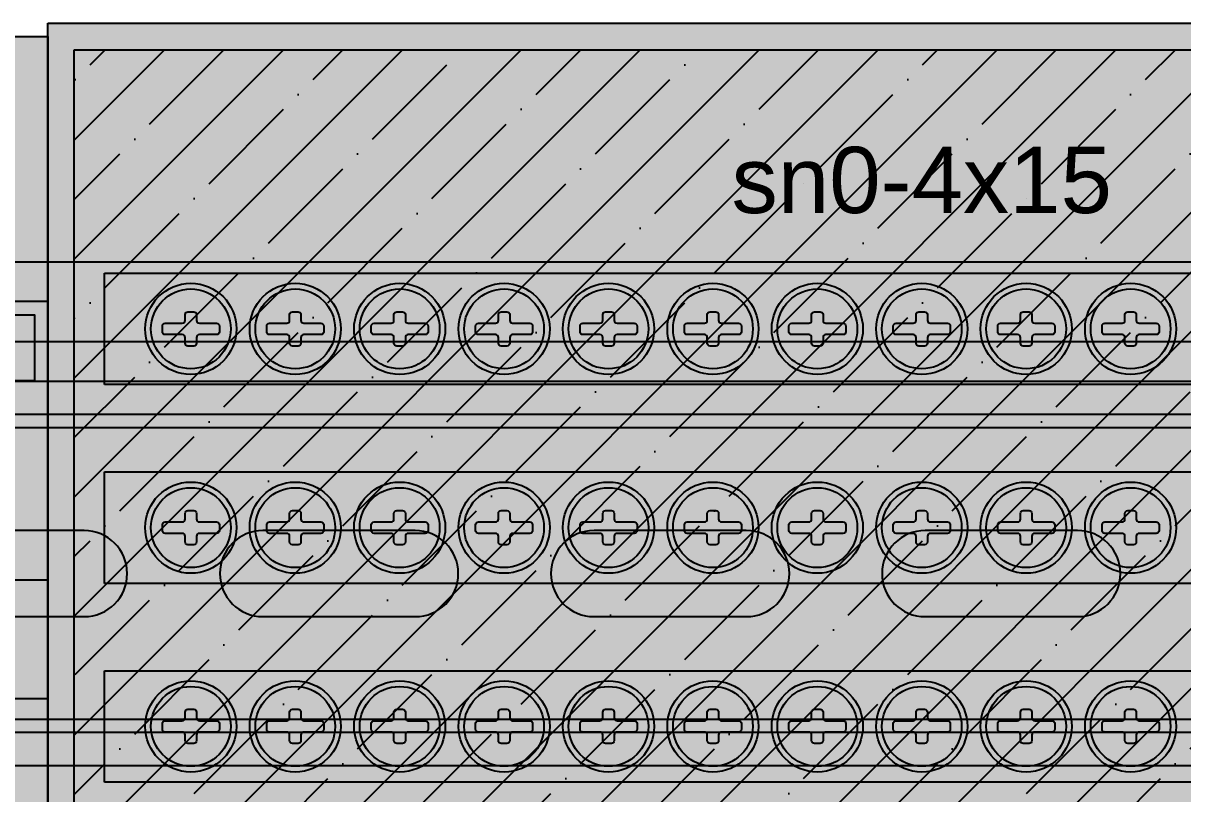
# Model space of a CAD drawing. Header units: millimetres. Extents: x -559267 to 5835, y 0 to 209897.
# Drawn here: x 1659.7 to 1747.2, y 3518 to 3576.2 of the extents above; entities that cross this region are included whole.
import ezdxf

# ---------------------------------------------------------------- set-up
doc = ezdxf.new("R2010")
doc.units = ezdxf.units.MM
doc.linetypes.add('L000000000000000000', pattern=[0])
doc.layers.add('devices', color=7, linetype='Continuous')
doc.styles.get("Standard").update_dxf_attribs({"font": 'arial.ttf'})

# ---------------------------------------------------------------- blocks, each defined once
blk = doc.blocks.new('*U244')
at = {"true_color": 0x636466}
h = blk.add_hatch(color=251, dxfattribs=at)
h.dxf.hatch_style = 1
h.paths.add_polyline_path([(2, 41.5), (130, 41.5), (130, -41.5), (2, -41.5)], flags=16)
h.paths.add_polyline_path([(0, 43.5), (132, 43.5), (132, -43.5), (0, -43.5)])
for color, points in [(254, [(2, 41.5), (130, 41.5), (130, -41.5), (2, -41.5)]), (42, [(4.291, 16.226), (4.291, 24.632), (128, 24.632), (128, 16.226)]), (42, [(11.45, 20.859, -0.414214), (11.235, 21.075), (11.235, 21.505, 0.414214), (11.02, 21.72), (10.59, 21.72, 0.414214), (10.375, 21.505), (10.375, 21.075, -0.414214), (10.16, 20.859), (8.869, 20.859, 0.414214), (8.653, 20.644), (8.653, 20.214, 0.414214), (8.869, 19.999), (10.16, 19.999, -0.414214), (10.375, 19.784), (10.375, 19.353, 0.414214), (10.59, 19.138), (11.02, 19.138, 0.414214), (11.235, 19.353), (11.235, 19.784, -0.414214), (11.45, 19.999), (12.741, 19.999, 0.414214), (12.957, 20.214), (12.957, 20.644, 0.414214), (12.741, 20.859)]), (42, [(19.335, 20.859, -0.414214), (19.12, 21.075), (19.12, 21.505, 0.414214), (18.905, 21.72), (18.475, 21.72, 0.414214), (18.26, 21.505), (18.26, 21.075, -0.414214), (18.045, 20.859), (16.754, 20.859, 0.414214), (16.538, 20.644), (16.538, 20.214, 0.414214), (16.754, 19.999), (18.045, 19.999, -0.414214), (18.26, 19.784), (18.26, 19.353, 0.414214), (18.475, 19.138), (18.905, 19.138, 0.414214), (19.12, 19.353), (19.12, 19.784, -0.414214), (19.335, 19.999), (20.626, 19.999, 0.414214), (20.842, 20.214), (20.842, 20.644, 0.414214), (20.626, 20.859)]), (42, [(27.22, 20.859, -0.414214), (27.005, 21.075), (27.005, 21.505, 0.414214), (26.79, 21.72), (26.36, 21.72, 0.414214), (26.145, 21.505), (26.145, 21.075, -0.414214), (25.93, 20.859), (24.639, 20.859, 0.414214), (24.423, 20.644), (24.423, 20.214, 0.414214), (24.639, 19.999), (25.93, 19.999, -0.414214), (26.145, 19.784), (26.145, 19.353, 0.414214), (26.36, 19.138), (26.79, 19.138, 0.414214), (27.005, 19.353), (27.005, 19.784, -0.414214), (27.22, 19.999), (28.511, 19.999, 0.414214), (28.727, 20.214), (28.727, 20.644, 0.414214), (28.511, 20.859)]), (42, [(35.105, 20.859, -0.414214), (34.89, 21.075), (34.89, 21.505, 0.414214), (34.675, 21.72), (34.245, 21.72, 0.414214), (34.03, 21.505), (34.03, 21.075, -0.414214), (33.815, 20.859), (32.524, 20.859, 0.414214), (32.308, 20.644), (32.308, 20.214, 0.414214), (32.524, 19.999), (33.815, 19.999, -0.414214), (34.03, 19.784), (34.03, 19.353, 0.414214), (34.245, 19.138), (34.675, 19.138, 0.414214), (34.89, 19.353), (34.89, 19.784, -0.414214), (35.105, 19.999), (36.396, 19.999, 0.414214), (36.612, 20.214), (36.612, 20.644, 0.414214), (36.396, 20.859)]), (42, [(42.99, 20.859, -0.414214), (42.775, 21.075), (42.775, 21.505, 0.414214), (42.56, 21.72), (42.13, 21.72, 0.414214), (41.915, 21.505), (41.915, 21.075, -0.414214), (41.7, 20.859), (40.409, 20.859, 0.414214), (40.193, 20.644), (40.193, 20.214, 0.414214), (40.409, 19.999), (41.7, 19.999, -0.414214), (41.915, 19.784), (41.915, 19.353, 0.414214), (42.13, 19.138), (42.56, 19.138, 0.414214), (42.775, 19.353), (42.775, 19.784, -0.414214), (42.99, 19.999), (44.281, 19.999, 0.414214), (44.497, 20.214), (44.497, 20.644, 0.414214), (44.281, 20.859)]), (42, [(50.875, 20.859, -0.414214), (50.66, 21.075), (50.66, 21.505, 0.414214), (50.445, 21.72), (50.015, 21.72, 0.414214), (49.8, 21.505), (49.8, 21.075, -0.414214), (49.585, 20.859), (48.294, 20.859, 0.414214), (48.078, 20.644), (48.078, 20.214, 0.414214), (48.294, 19.999), (49.585, 19.999, -0.414214), (49.8, 19.784), (49.8, 19.353, 0.414214), (50.015, 19.138), (50.445, 19.138, 0.414214), (50.66, 19.353), (50.66, 19.784, -0.414214), (50.875, 19.999), (52.166, 19.999, 0.414214), (52.382, 20.214), (52.382, 20.644, 0.414214), (52.166, 20.859)]), (42, [(58.76, 20.859, -0.414214), (58.545, 21.075), (58.545, 21.505, 0.414214), (58.33, 21.72), (57.9, 21.72, 0.414214), (57.685, 21.505), (57.685, 21.075, -0.414214), (57.47, 20.859), (56.179, 20.859, 0.414214), (55.963, 20.644), (55.963, 20.214, 0.414214), (56.179, 19.999), (57.47, 19.999, -0.414214), (57.685, 19.784), (57.685, 19.353, 0.414214), (57.9, 19.138), (58.33, 19.138, 0.414214), (58.545, 19.353), (58.545, 19.784, -0.414214), (58.76, 19.999), (60.051, 19.999, 0.414214), (60.267, 20.214), (60.267, 20.644, 0.414214), (60.051, 20.859)]), (42, [(66.645, 20.859, -0.414214), (66.43, 21.075), (66.43, 21.505, 0.414214), (66.215, 21.72), (65.785, 21.72, 0.414214), (65.57, 21.505), (65.57, 21.075, -0.414214), (65.355, 20.859), (64.064, 20.859, 0.414214), (63.848, 20.644), (63.848, 20.214, 0.414214), (64.064, 19.999), (65.355, 19.999, -0.414214), (65.57, 19.784), (65.57, 19.353, 0.414214), (65.785, 19.138), (66.215, 19.138, 0.414214), (66.43, 19.353), (66.43, 19.784, -0.414214), (66.645, 19.999), (67.936, 19.999, 0.414214), (68.152, 20.214), (68.152, 20.644, 0.414214), (67.936, 20.859)]), (42, [(74.53, 20.859, -0.414214), (74.315, 21.075), (74.315, 21.505, 0.414214), (74.1, 21.72), (73.67, 21.72, 0.414214), (73.455, 21.505), (73.455, 21.075, -0.414214), (73.24, 20.859), (71.949, 20.859, 0.414214), (71.733, 20.644), (71.733, 20.214, 0.414214), (71.949, 19.999), (73.24, 19.999, -0.414214), (73.455, 19.784), (73.455, 19.353, 0.414214), (73.67, 19.138), (74.1, 19.138, 0.414214), (74.315, 19.353), (74.315, 19.784, -0.414214), (74.53, 19.999), (75.821, 19.999, 0.414214), (76.037, 20.214), (76.037, 20.644, 0.414214), (75.821, 20.859)]), (42, [(82.415, 20.859, -0.414214), (82.2, 21.075), (82.2, 21.505, 0.414214), (81.985, 21.72), (81.555, 21.72, 0.414214), (81.34, 21.505), (81.34, 21.075, -0.414214), (81.125, 20.859), (79.834, 20.859, 0.414214), (79.618, 20.644), (79.618, 20.214, 0.414214), (79.834, 19.999), (81.125, 19.999, -0.414214), (81.34, 19.784), (81.34, 19.353, 0.414214), (81.555, 19.138), (81.985, 19.138, 0.414214), (82.2, 19.353), (82.2, 19.784, -0.414214), (82.415, 19.999), (83.706, 19.999, 0.414214), (83.922, 20.214), (83.922, 20.644, 0.414214), (83.706, 20.859)]), (42, [(4.291, 1.226), (4.291, 9.632), (128, 9.632), (128, 1.226)]), (42, [(11.45, 5.859, -0.414214), (11.235, 6.075), (11.235, 6.505, 0.414214), (11.02, 6.72), (10.59, 6.72, 0.414214), (10.375, 6.505), (10.375, 6.075, -0.414214), (10.16, 5.859), (8.869, 5.859, 0.414214), (8.653, 5.644), (8.653, 5.214, 0.414214), (8.869, 4.999), (10.16, 4.999, -0.414214), (10.375, 4.784), (10.375, 4.353, 0.414214), (10.59, 4.138), (11.02, 4.138, 0.414214), (11.235, 4.353), (11.235, 4.784, -0.414214), (11.45, 4.999), (12.741, 4.999, 0.414214), (12.957, 5.214), (12.957, 5.644, 0.414214), (12.741, 5.859)]), (42, [(19.335, 5.859, -0.414214), (19.12, 6.075), (19.12, 6.505, 0.414214), (18.905, 6.72), (18.475, 6.72, 0.414214), (18.26, 6.505), (18.26, 6.075, -0.414214), (18.045, 5.859), (16.754, 5.859, 0.414214), (16.538, 5.644), (16.538, 5.214, 0.414214), (16.754, 4.999), (18.045, 4.999, -0.414214), (18.26, 4.784), (18.26, 4.353, 0.414214), (18.475, 4.138), (18.905, 4.138, 0.414214), (19.12, 4.353), (19.12, 4.784, -0.414214), (19.335, 4.999), (20.626, 4.999, 0.414214), (20.842, 5.214), (20.842, 5.644, 0.414214), (20.626, 5.859)]), (42, [(27.22, 5.859, -0.414214), (27.005, 6.075), (27.005, 6.505, 0.414214), (26.79, 6.72), (26.36, 6.72, 0.414214), (26.145, 6.505), (26.145, 6.075, -0.414214), (25.93, 5.859), (24.639, 5.859, 0.414214), (24.423, 5.644), (24.423, 5.214, 0.414214), (24.639, 4.999), (25.93, 4.999, -0.414214), (26.145, 4.784), (26.145, 4.353, 0.414214), (26.36, 4.138), (26.79, 4.138, 0.414214), (27.005, 4.353), (27.005, 4.784, -0.414214), (27.22, 4.999), (28.511, 4.999, 0.414214), (28.727, 5.214), (28.727, 5.644, 0.414214), (28.511, 5.859)]), (42, [(35.105, 5.859, -0.414214), (34.89, 6.075), (34.89, 6.505, 0.414214), (34.675, 6.72), (34.245, 6.72, 0.414214), (34.03, 6.505), (34.03, 6.075, -0.414214), (33.815, 5.859), (32.524, 5.859, 0.414214), (32.308, 5.644), (32.308, 5.214, 0.414214), (32.524, 4.999), (33.815, 4.999, -0.414214), (34.03, 4.784), (34.03, 4.353, 0.414214), (34.245, 4.138), (34.675, 4.138, 0.414214), (34.89, 4.353), (34.89, 4.784, -0.414214), (35.105, 4.999), (36.396, 4.999, 0.414214), (36.612, 5.214), (36.612, 5.644, 0.414214), (36.396, 5.859)]), (42, [(42.99, 5.859, -0.414214), (42.775, 6.075), (42.775, 6.505, 0.414214), (42.56, 6.72), (42.13, 6.72, 0.414214), (41.915, 6.505), (41.915, 6.075, -0.414214), (41.7, 5.859), (40.409, 5.859, 0.414214), (40.193, 5.644), (40.193, 5.214, 0.414214), (40.409, 4.999), (41.7, 4.999, -0.414214), (41.915, 4.784), (41.915, 4.353, 0.414214), (42.13, 4.138), (42.56, 4.138, 0.414214), (42.775, 4.353), (42.775, 4.784, -0.414214), (42.99, 4.999), (44.281, 4.999, 0.414214), (44.497, 5.214), (44.497, 5.644, 0.414214), (44.281, 5.859)]), (42, [(50.875, 5.859, -0.414214), (50.66, 6.075), (50.66, 6.505, 0.414214), (50.445, 6.72), (50.015, 6.72, 0.414214), (49.8, 6.505), (49.8, 6.075, -0.414214), (49.585, 5.859), (48.294, 5.859, 0.414214), (48.078, 5.644), (48.078, 5.214, 0.414214), (48.294, 4.999), (49.585, 4.999, -0.414214), (49.8, 4.784), (49.8, 4.353, 0.414214), (50.015, 4.138), (50.445, 4.138, 0.414214), (50.66, 4.353), (50.66, 4.784, -0.414214), (50.875, 4.999), (52.166, 4.999, 0.414214), (52.382, 5.214), (52.382, 5.644, 0.414214), (52.166, 5.859)]), (42, [(58.76, 5.859, -0.414214), (58.545, 6.075), (58.545, 6.505, 0.414214), (58.33, 6.72), (57.9, 6.72, 0.414214), (57.685, 6.505), (57.685, 6.075, -0.414214), (57.47, 5.859), (56.179, 5.859, 0.414214), (55.963, 5.644), (55.963, 5.214, 0.414214), (56.179, 4.999), (57.47, 4.999, -0.414214), (57.685, 4.784), (57.685, 4.353, 0.414214), (57.9, 4.138), (58.33, 4.138, 0.414214), (58.545, 4.353), (58.545, 4.784, -0.414214), (58.76, 4.999), (60.051, 4.999, 0.414214), (60.267, 5.214), (60.267, 5.644, 0.414214), (60.051, 5.859)]), (42, [(66.645, 5.859, -0.414214), (66.43, 6.075), (66.43, 6.505, 0.414214), (66.215, 6.72), (65.785, 6.72, 0.414214), (65.57, 6.505), (65.57, 6.075, -0.414214), (65.355, 5.859), (64.064, 5.859, 0.414214), (63.848, 5.644), (63.848, 5.214, 0.414214), (64.064, 4.999), (65.355, 4.999, -0.414214), (65.57, 4.784), (65.57, 4.353, 0.414214), (65.785, 4.138), (66.215, 4.138, 0.414214), (66.43, 4.353), (66.43, 4.784, -0.414214), (66.645, 4.999), (67.936, 4.999, 0.414214), (68.152, 5.214), (68.152, 5.644, 0.414214), (67.936, 5.859)]), (42, [(74.53, 5.859, -0.414214), (74.315, 6.075), (74.315, 6.505, 0.414214), (74.1, 6.72), (73.67, 6.72, 0.414214), (73.455, 6.505), (73.455, 6.075, -0.414214), (73.24, 5.859), (71.949, 5.859, 0.414214), (71.733, 5.644), (71.733, 5.214, 0.414214), (71.949, 4.999), (73.24, 4.999, -0.414214), (73.455, 4.784), (73.455, 4.353, 0.414214), (73.67, 4.138), (74.1, 4.138, 0.414214), (74.315, 4.353), (74.315, 4.784, -0.414214), (74.53, 4.999), (75.821, 4.999, 0.414214), (76.037, 5.214), (76.037, 5.644, 0.414214), (75.821, 5.859)]), (42, [(82.415, 5.859, -0.414214), (82.2, 6.075), (82.2, 6.505, 0.414214), (81.985, 6.72), (81.555, 6.72, 0.414214), (81.34, 6.505), (81.34, 6.075, -0.414214), (81.125, 5.859), (79.834, 5.859, 0.414214), (79.618, 5.644), (79.618, 5.214, 0.414214), (79.834, 4.999), (81.125, 4.999, -0.414214), (81.34, 4.784), (81.34, 4.353, 0.414214), (81.555, 4.138), (81.985, 4.138, 0.414214), (82.2, 4.353), (82.2, 4.784, -0.414214), (82.415, 4.999), (83.706, 4.999, 0.414214), (83.922, 5.214), (83.922, 5.644, 0.414214), (83.706, 5.859)]), (42, [(4.291, -13.774), (4.291, -5.368), (128, -5.368), (128, -13.774)]), (42, [(11.45, -9.141, -0.414214), (11.235, -8.925), (11.235, -8.495, 0.414214), (11.02, -8.28), (10.59, -8.28, 0.414214), (10.375, -8.495), (10.375, -8.925, -0.414214), (10.16, -9.141), (8.869, -9.141, 0.414214), (8.653, -9.356), (8.653, -9.786, 0.414214), (8.869, -10.001), (10.16, -10.001, -0.414214), (10.375, -10.216), (10.375, -10.647, 0.414214), (10.59, -10.862), (11.02, -10.862, 0.414214), (11.235, -10.647), (11.235, -10.216, -0.414214), (11.45, -10.001), (12.741, -10.001, 0.414214), (12.957, -9.786), (12.957, -9.356, 0.414214), (12.741, -9.141)]), (42, [(19.335, -9.141, -0.414214), (19.12, -8.925), (19.12, -8.495, 0.414214), (18.905, -8.28), (18.475, -8.28, 0.414214), (18.26, -8.495), (18.26, -8.925, -0.414214), (18.045, -9.141), (16.754, -9.141, 0.414214), (16.538, -9.356), (16.538, -9.786, 0.414214), (16.754, -10.001), (18.045, -10.001, -0.414214), (18.26, -10.216), (18.26, -10.647, 0.414214), (18.475, -10.862), (18.905, -10.862, 0.414214), (19.12, -10.647), (19.12, -10.216, -0.414214), (19.335, -10.001), (20.626, -10.001, 0.414214), (20.842, -9.786), (20.842, -9.356, 0.414214), (20.626, -9.141)]), (42, [(27.22, -9.141, -0.414214), (27.005, -8.925), (27.005, -8.495, 0.414214), (26.79, -8.28), (26.36, -8.28, 0.414214), (26.145, -8.495), (26.145, -8.925, -0.414214), (25.93, -9.141), (24.639, -9.141, 0.414214), (24.423, -9.356), (24.423, -9.786, 0.414214), (24.639, -10.001), (25.93, -10.001, -0.414214), (26.145, -10.216), (26.145, -10.647, 0.414214), (26.36, -10.862), (26.79, -10.862, 0.414214), (27.005, -10.647), (27.005, -10.216, -0.414214), (27.22, -10.001), (28.511, -10.001, 0.414214), (28.727, -9.786), (28.727, -9.356, 0.414214), (28.511, -9.141)]), (42, [(35.105, -9.141, -0.414214), (34.89, -8.925), (34.89, -8.495, 0.414214), (34.675, -8.28), (34.245, -8.28, 0.414214), (34.03, -8.495), (34.03, -8.925, -0.414214), (33.815, -9.141), (32.524, -9.141, 0.414214), (32.308, -9.356), (32.308, -9.786, 0.414214), (32.524, -10.001), (33.815, -10.001, -0.414214), (34.03, -10.216), (34.03, -10.647, 0.414214), (34.245, -10.862), (34.675, -10.862, 0.414214), (34.89, -10.647), (34.89, -10.216, -0.414214), (35.105, -10.001), (36.396, -10.001, 0.414214), (36.612, -9.786), (36.612, -9.356, 0.414214), (36.396, -9.141)]), (42, [(42.99, -9.141, -0.414214), (42.775, -8.925), (42.775, -8.495, 0.414214), (42.56, -8.28), (42.13, -8.28, 0.414214), (41.915, -8.495), (41.915, -8.925, -0.414214), (41.7, -9.141), (40.409, -9.141, 0.414214), (40.193, -9.356), (40.193, -9.786, 0.414214), (40.409, -10.001), (41.7, -10.001, -0.414214), (41.915, -10.216), (41.915, -10.647, 0.414214), (42.13, -10.862), (42.56, -10.862, 0.414214), (42.775, -10.647), (42.775, -10.216, -0.414214), (42.99, -10.001), (44.281, -10.001, 0.414214), (44.497, -9.786), (44.497, -9.356, 0.414214), (44.281, -9.141)]), (42, [(50.875, -9.141, -0.414214), (50.66, -8.925), (50.66, -8.495, 0.414214), (50.445, -8.28), (50.015, -8.28, 0.414214), (49.8, -8.495), (49.8, -8.925, -0.414214), (49.585, -9.141), (48.294, -9.141, 0.414214), (48.078, -9.356), (48.078, -9.786, 0.414214), (48.294, -10.001), (49.585, -10.001, -0.414214), (49.8, -10.216), (49.8, -10.647, 0.414214), (50.015, -10.862), (50.445, -10.862, 0.414214), (50.66, -10.647), (50.66, -10.216, -0.414214), (50.875, -10.001), (52.166, -10.001, 0.414214), (52.382, -9.786), (52.382, -9.356, 0.414214), (52.166, -9.141)]), (42, [(58.76, -9.141, -0.414214), (58.545, -8.925), (58.545, -8.495, 0.414214), (58.33, -8.28), (57.9, -8.28, 0.414214), (57.685, -8.495), (57.685, -8.925, -0.414214), (57.47, -9.141), (56.179, -9.141, 0.414214), (55.963, -9.356), (55.963, -9.786, 0.414214), (56.179, -10.001), (57.47, -10.001, -0.414214), (57.685, -10.216), (57.685, -10.647, 0.414214), (57.9, -10.862), (58.33, -10.862, 0.414214), (58.545, -10.647), (58.545, -10.216, -0.414214), (58.76, -10.001), (60.051, -10.001, 0.414214), (60.267, -9.786), (60.267, -9.356, 0.414214), (60.051, -9.141)]), (42, [(66.645, -9.141, -0.414214), (66.43, -8.925), (66.43, -8.495, 0.414214), (66.215, -8.28), (65.785, -8.28, 0.414214), (65.57, -8.495), (65.57, -8.925, -0.414214), (65.355, -9.141), (64.064, -9.141, 0.414214), (63.848, -9.356), (63.848, -9.786, 0.414214), (64.064, -10.001), (65.355, -10.001, -0.414214), (65.57, -10.216), (65.57, -10.647, 0.414214), (65.785, -10.862), (66.215, -10.862, 0.414214), (66.43, -10.647), (66.43, -10.216, -0.414214), (66.645, -10.001), (67.936, -10.001, 0.414214), (68.152, -9.786), (68.152, -9.356, 0.414214), (67.936, -9.141)]), (42, [(74.53, -9.141, -0.414214), (74.315, -8.925), (74.315, -8.495, 0.414214), (74.1, -8.28), (73.67, -8.28, 0.414214), (73.455, -8.495), (73.455, -8.925, -0.414214), (73.24, -9.141), (71.949, -9.141, 0.414214), (71.733, -9.356), (71.733, -9.786, 0.414214), (71.949, -10.001), (73.24, -10.001, -0.414214), (73.455, -10.216), (73.455, -10.647, 0.414214), (73.67, -10.862), (74.1, -10.862, 0.414214), (74.315, -10.647), (74.315, -10.216, -0.414214), (74.53, -10.001), (75.821, -10.001, 0.414214), (76.037, -9.786), (76.037, -9.356, 0.414214), (75.821, -9.141)]), (42, [(82.415, -9.141, -0.414214), (82.2, -8.925), (82.2, -8.495, 0.414214), (81.985, -8.28), (81.555, -8.28, 0.414214), (81.34, -8.495), (81.34, -8.925, -0.414214), (81.125, -9.141), (79.834, -9.141, 0.414214), (79.618, -9.356), (79.618, -9.786, 0.414214), (79.834, -10.001), (81.125, -10.001, -0.414214), (81.34, -10.216), (81.34, -10.647, 0.414214), (81.555, -10.862), (81.985, -10.862, 0.414214), (82.2, -10.647), (82.2, -10.216, -0.414214), (82.415, -10.001), (83.706, -10.001, 0.414214), (83.922, -9.786), (83.922, -9.356, 0.414214), (83.706, -9.141)])]:
    blk.add_hatch(color=color).paths.add_polyline_path(points)
at = {"true_color": 0x072714}
h = blk.add_hatch(dxfattribs=at)
h.set_pattern_fill('ANSI35', color=108, style=0)
h.paths.add_polyline_path([(2, 41.5), (130, 41.5), (130, -41.5), (2, -41.5)])
h = blk.add_hatch(color=52)
h.paths.add_polyline_path([(14.248, 20.429, 1), (7.363, 20.429, 1)])
h.paths.add_polyline_path([(7.793, 20.429, -1), (13.817, 20.429, -1)], flags=16)
h = blk.add_hatch(color=52)
h.paths.add_polyline_path([(14.248, 20.429, 1), (7.363, 20.429, 1)])
h.paths.add_polyline_path([(13.817, 20.429, 1), (7.793, 20.429, 1)], flags=16)
h = blk.add_hatch(color=52)
h.paths.add_polyline_path([(22.133, 20.429, 1), (15.248, 20.429, 1)])
h.paths.add_polyline_path([(15.678, 20.429, -1), (21.702, 20.429, -1)], flags=16)
h = blk.add_hatch(color=52)
h.paths.add_polyline_path([(22.133, 20.429, 1), (15.248, 20.429, 1)])
h.paths.add_polyline_path([(21.702, 20.429, 1), (15.678, 20.429, 1)], flags=16)
h = blk.add_hatch(color=52)
h.paths.add_polyline_path([(30.018, 20.429, 1), (23.133, 20.429, 1)])
h.paths.add_polyline_path([(23.563, 20.429, -1), (29.587, 20.429, -1)], flags=16)
h = blk.add_hatch(color=52)
h.paths.add_polyline_path([(30.018, 20.429, 1), (23.133, 20.429, 1)])
h.paths.add_polyline_path([(29.587, 20.429, 1), (23.563, 20.429, 1)], flags=16)
h = blk.add_hatch(color=52)
h.paths.add_polyline_path([(37.903, 20.429, 1), (31.018, 20.429, 1)])
h.paths.add_polyline_path([(31.448, 20.429, -1), (37.472, 20.429, -1)], flags=16)
h = blk.add_hatch(color=52)
h.paths.add_polyline_path([(37.903, 20.429, 1), (31.018, 20.429, 1)])
h.paths.add_polyline_path([(37.472, 20.429, 1), (31.448, 20.429, 1)], flags=16)
h = blk.add_hatch(color=52)
h.paths.add_polyline_path([(45.788, 20.429, 1), (38.903, 20.429, 1)])
h.paths.add_polyline_path([(39.333, 20.429, -1), (45.357, 20.429, -1)], flags=16)
h = blk.add_hatch(color=52)
h.paths.add_polyline_path([(45.788, 20.429, 1), (38.903, 20.429, 1)])
h.paths.add_polyline_path([(45.357, 20.429, 1), (39.333, 20.429, 1)], flags=16)
h = blk.add_hatch(color=52)
h.paths.add_polyline_path([(53.673, 20.429, 1), (46.788, 20.429, 1)])
h.paths.add_polyline_path([(47.218, 20.429, -1), (53.242, 20.429, -1)], flags=16)
h = blk.add_hatch(color=52)
h.paths.add_polyline_path([(53.673, 20.429, 1), (46.788, 20.429, 1)])
h.paths.add_polyline_path([(53.242, 20.429, 1), (47.218, 20.429, 1)], flags=16)
h = blk.add_hatch(color=52)
h.paths.add_polyline_path([(61.558, 20.429, 1), (54.673, 20.429, 1)])
h.paths.add_polyline_path([(55.103, 20.429, -1), (61.127, 20.429, -1)], flags=16)
h = blk.add_hatch(color=52)
h.paths.add_polyline_path([(61.558, 20.429, 1), (54.673, 20.429, 1)])
h.paths.add_polyline_path([(61.127, 20.429, 1), (55.103, 20.429, 1)], flags=16)
h = blk.add_hatch(color=52)
h.paths.add_polyline_path([(69.443, 20.429, 1), (62.558, 20.429, 1)])
h.paths.add_polyline_path([(62.988, 20.429, -1), (69.012, 20.429, -1)], flags=16)
h = blk.add_hatch(color=52)
h.paths.add_polyline_path([(69.443, 20.429, 1), (62.558, 20.429, 1)])
h.paths.add_polyline_path([(69.012, 20.429, 1), (62.988, 20.429, 1)], flags=16)
h = blk.add_hatch(color=52)
h.paths.add_polyline_path([(77.328, 20.429, 1), (70.443, 20.429, 1)])
h.paths.add_polyline_path([(70.873, 20.429, -1), (76.897, 20.429, -1)], flags=16)
h = blk.add_hatch(color=52)
h.paths.add_polyline_path([(77.328, 20.429, 1), (70.443, 20.429, 1)])
h.paths.add_polyline_path([(76.897, 20.429, 1), (70.873, 20.429, 1)], flags=16)
h = blk.add_hatch(color=52)
h.paths.add_polyline_path([(85.213, 20.429, 1), (78.328, 20.429, 1)])
h.paths.add_polyline_path([(78.758, 20.429, -1), (84.782, 20.429, -1)], flags=16)
h = blk.add_hatch(color=52)
h.paths.add_polyline_path([(85.213, 20.429, 1), (78.328, 20.429, 1)])
h.paths.add_polyline_path([(84.782, 20.429, 1), (78.758, 20.429, 1)], flags=16)
h = blk.add_hatch(color=52)
h.paths.add_polyline_path([(14.248, 5.429, 1), (7.363, 5.429, 1)])
h.paths.add_polyline_path([(7.793, 5.429, -1), (13.817, 5.429, -1)], flags=16)
h = blk.add_hatch(color=52)
h.paths.add_polyline_path([(14.248, 5.429, 1), (7.363, 5.429, 1)])
h.paths.add_polyline_path([(13.817, 5.429, 1), (7.793, 5.429, 1)], flags=16)
h = blk.add_hatch(color=52)
h.paths.add_polyline_path([(22.133, 5.429, 1), (15.248, 5.429, 1)])
h.paths.add_polyline_path([(15.678, 5.429, -1), (21.702, 5.429, -1)], flags=16)
h = blk.add_hatch(color=52)
h.paths.add_polyline_path([(22.133, 5.429, 1), (15.248, 5.429, 1)])
h.paths.add_polyline_path([(21.702, 5.429, 1), (15.678, 5.429, 1)], flags=16)
h = blk.add_hatch(color=52)
h.paths.add_polyline_path([(30.018, 5.429, 1), (23.133, 5.429, 1)])
h.paths.add_polyline_path([(23.563, 5.429, -1), (29.587, 5.429, -1)], flags=16)
h = blk.add_hatch(color=52)
h.paths.add_polyline_path([(30.018, 5.429, 1), (23.133, 5.429, 1)])
h.paths.add_polyline_path([(29.587, 5.429, 1), (23.563, 5.429, 1)], flags=16)
h = blk.add_hatch(color=52)
h.paths.add_polyline_path([(37.903, 5.429, 1), (31.018, 5.429, 1)])
h.paths.add_polyline_path([(31.448, 5.429, -1), (37.472, 5.429, -1)], flags=16)
h = blk.add_hatch(color=52)
h.paths.add_polyline_path([(37.903, 5.429, 1), (31.018, 5.429, 1)])
h.paths.add_polyline_path([(37.472, 5.429, 1), (31.448, 5.429, 1)], flags=16)
h = blk.add_hatch(color=52)
h.paths.add_polyline_path([(45.788, 5.429, 1), (38.903, 5.429, 1)])
h.paths.add_polyline_path([(39.333, 5.429, -1), (45.357, 5.429, -1)], flags=16)
h = blk.add_hatch(color=52)
h.paths.add_polyline_path([(45.788, 5.429, 1), (38.903, 5.429, 1)])
h.paths.add_polyline_path([(45.357, 5.429, 1), (39.333, 5.429, 1)], flags=16)
h = blk.add_hatch(color=52)
h.paths.add_polyline_path([(53.673, 5.429, 1), (46.788, 5.429, 1)])
h.paths.add_polyline_path([(47.218, 5.429, -1), (53.242, 5.429, -1)], flags=16)
h = blk.add_hatch(color=52)
h.paths.add_polyline_path([(53.673, 5.429, 1), (46.788, 5.429, 1)])
h.paths.add_polyline_path([(53.242, 5.429, 1), (47.218, 5.429, 1)], flags=16)
h = blk.add_hatch(color=52)
h.paths.add_polyline_path([(61.558, 5.429, 1), (54.673, 5.429, 1)])
h.paths.add_polyline_path([(55.103, 5.429, -1), (61.127, 5.429, -1)], flags=16)
h = blk.add_hatch(color=52)
h.paths.add_polyline_path([(61.558, 5.429, 1), (54.673, 5.429, 1)])
h.paths.add_polyline_path([(61.127, 5.429, 1), (55.103, 5.429, 1)], flags=16)
h = blk.add_hatch(color=52)
h.paths.add_polyline_path([(69.443, 5.429, 1), (62.558, 5.429, 1)])
h.paths.add_polyline_path([(62.988, 5.429, -1), (69.012, 5.429, -1)], flags=16)
h = blk.add_hatch(color=52)
h.paths.add_polyline_path([(69.443, 5.429, 1), (62.558, 5.429, 1)])
h.paths.add_polyline_path([(69.012, 5.429, 1), (62.988, 5.429, 1)], flags=16)
h = blk.add_hatch(color=52)
h.paths.add_polyline_path([(77.328, 5.429, 1), (70.443, 5.429, 1)])
h.paths.add_polyline_path([(70.873, 5.429, -1), (76.897, 5.429, -1)], flags=16)
h = blk.add_hatch(color=52)
h.paths.add_polyline_path([(77.328, 5.429, 1), (70.443, 5.429, 1)])
h.paths.add_polyline_path([(76.897, 5.429, 1), (70.873, 5.429, 1)], flags=16)
h = blk.add_hatch(color=52)
h.paths.add_polyline_path([(85.213, 5.429, 1), (78.328, 5.429, 1)])
h.paths.add_polyline_path([(78.758, 5.429, -1), (84.782, 5.429, -1)], flags=16)
h = blk.add_hatch(color=52)
h.paths.add_polyline_path([(85.213, 5.429, 1), (78.328, 5.429, 1)])
h.paths.add_polyline_path([(84.782, 5.429, 1), (78.758, 5.429, 1)], flags=16)
h = blk.add_hatch(color=52)
h.paths.add_polyline_path([(14.248, -9.571, 1), (7.363, -9.571, 1)])
h.paths.add_polyline_path([(7.793, -9.571, -1), (13.817, -9.571, -1)], flags=16)
h = blk.add_hatch(color=52)
h.paths.add_polyline_path([(14.248, -9.571, 1), (7.363, -9.571, 1)])
h.paths.add_polyline_path([(13.817, -9.571, 1), (7.793, -9.571, 1)], flags=16)
h = blk.add_hatch(color=52)
h.paths.add_polyline_path([(22.133, -9.571, 1), (15.248, -9.571, 1)])
h.paths.add_polyline_path([(15.678, -9.571, -1), (21.702, -9.571, -1)], flags=16)
h = blk.add_hatch(color=52)
h.paths.add_polyline_path([(22.133, -9.571, 1), (15.248, -9.571, 1)])
h.paths.add_polyline_path([(21.702, -9.571, 1), (15.678, -9.571, 1)], flags=16)
h = blk.add_hatch(color=52)
h.paths.add_polyline_path([(30.018, -9.571, 1), (23.133, -9.571, 1)])
h.paths.add_polyline_path([(23.563, -9.571, -1), (29.587, -9.571, -1)], flags=16)
h = blk.add_hatch(color=52)
h.paths.add_polyline_path([(30.018, -9.571, 1), (23.133, -9.571, 1)])
h.paths.add_polyline_path([(29.587, -9.571, 1), (23.563, -9.571, 1)], flags=16)
h = blk.add_hatch(color=52)
h.paths.add_polyline_path([(37.903, -9.571, 1), (31.018, -9.571, 1)])
h.paths.add_polyline_path([(31.448, -9.571, -1), (37.472, -9.571, -1)], flags=16)
h = blk.add_hatch(color=52)
h.paths.add_polyline_path([(37.903, -9.571, 1), (31.018, -9.571, 1)])
h.paths.add_polyline_path([(37.472, -9.571, 1), (31.448, -9.571, 1)], flags=16)
h = blk.add_hatch(color=52)
h.paths.add_polyline_path([(45.788, -9.571, 1), (38.903, -9.571, 1)])
h.paths.add_polyline_path([(39.333, -9.571, -1), (45.357, -9.571, -1)], flags=16)
h = blk.add_hatch(color=52)
h.paths.add_polyline_path([(45.788, -9.571, 1), (38.903, -9.571, 1)])
h.paths.add_polyline_path([(45.357, -9.571, 1), (39.333, -9.571, 1)], flags=16)
h = blk.add_hatch(color=52)
h.paths.add_polyline_path([(53.673, -9.571, 1), (46.788, -9.571, 1)])
h.paths.add_polyline_path([(47.218, -9.571, -1), (53.242, -9.571, -1)], flags=16)
h = blk.add_hatch(color=52)
h.paths.add_polyline_path([(53.673, -9.571, 1), (46.788, -9.571, 1)])
h.paths.add_polyline_path([(53.242, -9.571, 1), (47.218, -9.571, 1)], flags=16)
h = blk.add_hatch(color=52)
h.paths.add_polyline_path([(61.558, -9.571, 1), (54.673, -9.571, 1)])
h.paths.add_polyline_path([(55.103, -9.571, -1), (61.127, -9.571, -1)], flags=16)
h = blk.add_hatch(color=52)
h.paths.add_polyline_path([(61.558, -9.571, 1), (54.673, -9.571, 1)])
h.paths.add_polyline_path([(61.127, -9.571, 1), (55.103, -9.571, 1)], flags=16)
h = blk.add_hatch(color=52)
h.paths.add_polyline_path([(69.443, -9.571, 1), (62.558, -9.571, 1)])
h.paths.add_polyline_path([(62.988, -9.571, -1), (69.012, -9.571, -1)], flags=16)
h = blk.add_hatch(color=52)
h.paths.add_polyline_path([(69.443, -9.571, 1), (62.558, -9.571, 1)])
h.paths.add_polyline_path([(69.012, -9.571, 1), (62.988, -9.571, 1)], flags=16)
h = blk.add_hatch(color=52)
h.paths.add_polyline_path([(77.328, -9.571, 1), (70.443, -9.571, 1)])
h.paths.add_polyline_path([(70.873, -9.571, -1), (76.897, -9.571, -1)], flags=16)
h = blk.add_hatch(color=52)
h.paths.add_polyline_path([(77.328, -9.571, 1), (70.443, -9.571, 1)])
h.paths.add_polyline_path([(76.897, -9.571, 1), (70.873, -9.571, 1)], flags=16)
h = blk.add_hatch(color=52)
h.paths.add_polyline_path([(85.213, -9.571, 1), (78.328, -9.571, 1)])
h.paths.add_polyline_path([(78.758, -9.571, -1), (84.782, -9.571, -1)], flags=16)
h = blk.add_hatch(color=52)
h.paths.add_polyline_path([(85.213, -9.571, 1), (78.328, -9.571, 1)])
h.paths.add_polyline_path([(84.782, -9.571, 1), (78.758, -9.571, 1)], flags=16)
at = {"color": 18, "true_color": 0x000000}
for p, q in [((4.291, 24.632), (128, 24.632)), ((4.291, 16.226), (4.291, 24.632)), ((128, 16.226), (4.291, 16.226)), ((4.291, 1.226), (4.291, 9.632)), ((4.291, 9.632), (128, 9.632)), ((128, 1.226), (4.291, 1.226)), ((4.291, -13.774), (4.291, -5.368)), ((4.291, -5.368), (128, -5.368)), ((128, -13.774), (4.291, -13.774))]:
    blk.add_line(p, q, dxfattribs=at)
for points in [[(0, 43.5), (132, 43.5), (132, -43.5), (0, -43.5)], [(2, 41.5), (130, 41.5), (130, -41.5), (2, -41.5)]]:
    blk.add_lwpolyline(points, close=True, dxfattribs=at)
for points in [[(10.16, 20.859, 0.414214), (10.375, 21.075), (10.375, 21.505, -0.414214), (10.59, 21.72), (11.02, 21.72, -0.414214), (11.235, 21.505), (11.235, 21.075, 0.414214), (11.45, 20.859), (12.741, 20.859, -0.414214), (12.957, 20.644), (12.957, 20.214, -0.414214), (12.741, 19.999), (11.45, 19.999, 0.414214), (11.235, 19.784), (11.235, 19.353, -0.414214), (11.02, 19.138), (10.59, 19.138, -0.414214), (10.375, 19.353), (10.375, 19.784, 0.414214), (10.16, 19.999), (8.869, 19.999, -0.414214), (8.653, 20.214), (8.653, 20.644, -0.414214), (8.869, 20.859), (10.16, 20.859)], [(18.045, 20.859, 0.414214), (18.26, 21.075), (18.26, 21.505, -0.414214), (18.475, 21.72), (18.905, 21.72, -0.414214), (19.12, 21.505), (19.12, 21.075, 0.414214), (19.335, 20.859), (20.626, 20.859, -0.414214), (20.842, 20.644), (20.842, 20.214, -0.414214), (20.626, 19.999), (19.335, 19.999, 0.414214), (19.12, 19.784), (19.12, 19.353, -0.414214), (18.905, 19.138), (18.475, 19.138, -0.414214), (18.26, 19.353), (18.26, 19.784, 0.414214), (18.045, 19.999), (16.754, 19.999, -0.414214), (16.538, 20.214), (16.538, 20.644, -0.414214), (16.754, 20.859), (18.045, 20.859)], [(25.93, 20.859, 0.414214), (26.145, 21.075), (26.145, 21.505, -0.414214), (26.36, 21.72), (26.79, 21.72, -0.414214), (27.005, 21.505), (27.005, 21.075, 0.414214), (27.22, 20.859), (28.511, 20.859, -0.414214), (28.727, 20.644), (28.727, 20.214, -0.414214), (28.511, 19.999), (27.22, 19.999, 0.414214), (27.005, 19.784), (27.005, 19.353, -0.414214), (26.79, 19.138), (26.36, 19.138, -0.414214), (26.145, 19.353), (26.145, 19.784, 0.414214), (25.93, 19.999), (24.639, 19.999, -0.414214), (24.423, 20.214), (24.423, 20.644, -0.414214), (24.639, 20.859), (25.93, 20.859)], [(33.815, 20.859, 0.414214), (34.03, 21.075), (34.03, 21.505, -0.414214), (34.245, 21.72), (34.675, 21.72, -0.414214), (34.89, 21.505), (34.89, 21.075, 0.414214), (35.105, 20.859), (36.396, 20.859, -0.414214), (36.612, 20.644), (36.612, 20.214, -0.414214), (36.396, 19.999), (35.105, 19.999, 0.414214), (34.89, 19.784), (34.89, 19.353, -0.414214), (34.675, 19.138), (34.245, 19.138, -0.414214), (34.03, 19.353), (34.03, 19.784, 0.414214), (33.815, 19.999), (32.524, 19.999, -0.414214), (32.308, 20.214), (32.308, 20.644, -0.414214), (32.524, 20.859), (33.815, 20.859)], [(41.7, 20.859, 0.414214), (41.915, 21.075), (41.915, 21.505, -0.414214), (42.13, 21.72), (42.56, 21.72, -0.414214), (42.775, 21.505), (42.775, 21.075, 0.414214), (42.99, 20.859), (44.281, 20.859, -0.414214), (44.497, 20.644), (44.497, 20.214, -0.414214), (44.281, 19.999), (42.99, 19.999, 0.414214), (42.775, 19.784), (42.775, 19.353, -0.414214), (42.56, 19.138), (42.13, 19.138, -0.414214), (41.915, 19.353), (41.915, 19.784, 0.414214), (41.7, 19.999), (40.409, 19.999, -0.414214), (40.193, 20.214), (40.193, 20.644, -0.414214), (40.409, 20.859), (41.7, 20.859)], [(49.585, 20.859, 0.414214), (49.8, 21.075), (49.8, 21.505, -0.414214), (50.015, 21.72), (50.445, 21.72, -0.414214), (50.66, 21.505), (50.66, 21.075, 0.414214), (50.875, 20.859), (52.166, 20.859, -0.414214), (52.382, 20.644), (52.382, 20.214, -0.414214), (52.166, 19.999), (50.875, 19.999, 0.414214), (50.66, 19.784), (50.66, 19.353, -0.414214), (50.445, 19.138), (50.015, 19.138, -0.414214), (49.8, 19.353), (49.8, 19.784, 0.414214), (49.585, 19.999), (48.294, 19.999, -0.414214), (48.078, 20.214), (48.078, 20.644, -0.414214), (48.294, 20.859), (49.585, 20.859)], [(57.47, 20.859, 0.414214), (57.685, 21.075), (57.685, 21.505, -0.414214), (57.9, 21.72), (58.33, 21.72, -0.414214), (58.545, 21.505), (58.545, 21.075, 0.414214), (58.76, 20.859), (60.051, 20.859, -0.414214), (60.267, 20.644), (60.267, 20.214, -0.414214), (60.051, 19.999), (58.76, 19.999, 0.414214), (58.545, 19.784), (58.545, 19.353, -0.414214), (58.33, 19.138), (57.9, 19.138, -0.414214), (57.685, 19.353), (57.685, 19.784, 0.414214), (57.47, 19.999), (56.179, 19.999, -0.414214), (55.963, 20.214), (55.963, 20.644, -0.414214), (56.179, 20.859), (57.47, 20.859)], [(65.355, 20.859, 0.414214), (65.57, 21.075), (65.57, 21.505, -0.414214), (65.785, 21.72), (66.215, 21.72, -0.414214), (66.43, 21.505), (66.43, 21.075, 0.414214), (66.645, 20.859), (67.936, 20.859, -0.414214), (68.152, 20.644), (68.152, 20.214, -0.414214), (67.936, 19.999), (66.645, 19.999, 0.414214), (66.43, 19.784), (66.43, 19.353, -0.414214), (66.215, 19.138), (65.785, 19.138, -0.414214), (65.57, 19.353), (65.57, 19.784, 0.414214), (65.355, 19.999), (64.064, 19.999, -0.414214), (63.848, 20.214), (63.848, 20.644, -0.414214), (64.064, 20.859), (65.355, 20.859)], [(73.24, 20.859, 0.414214), (73.455, 21.075), (73.455, 21.505, -0.414214), (73.67, 21.72), (74.1, 21.72, -0.414214), (74.315, 21.505), (74.315, 21.075, 0.414214), (74.53, 20.859), (75.821, 20.859, -0.414214), (76.037, 20.644), (76.037, 20.214, -0.414214), (75.821, 19.999), (74.53, 19.999, 0.414214), (74.315, 19.784), (74.315, 19.353, -0.414214), (74.1, 19.138), (73.67, 19.138, -0.414214), (73.455, 19.353), (73.455, 19.784, 0.414214), (73.24, 19.999), (71.949, 19.999, -0.414214), (71.733, 20.214), (71.733, 20.644, -0.414214), (71.949, 20.859), (73.24, 20.859)], [(81.125, 20.859, 0.414214), (81.34, 21.075), (81.34, 21.505, -0.414214), (81.555, 21.72), (81.985, 21.72, -0.414214), (82.2, 21.505), (82.2, 21.075, 0.414214), (82.415, 20.859), (83.706, 20.859, -0.414214), (83.922, 20.644), (83.922, 20.214, -0.414214), (83.706, 19.999), (82.415, 19.999, 0.414214), (82.2, 19.784), (82.2, 19.353, -0.414214), (81.985, 19.138), (81.555, 19.138, -0.414214), (81.34, 19.353), (81.34, 19.784, 0.414214), (81.125, 19.999), (79.834, 19.999, -0.414214), (79.618, 20.214), (79.618, 20.644, -0.414214), (79.834, 20.859), (81.125, 20.859)], [(10.16, 5.859, 0.414214), (10.375, 6.075), (10.375, 6.505, -0.414214), (10.59, 6.72), (11.02, 6.72, -0.414214), (11.235, 6.505), (11.235, 6.075, 0.414214), (11.45, 5.859), (12.741, 5.859, -0.414214), (12.957, 5.644), (12.957, 5.214, -0.414214), (12.741, 4.999), (11.45, 4.999, 0.414214), (11.235, 4.784), (11.235, 4.353, -0.414214), (11.02, 4.138), (10.59, 4.138, -0.414214), (10.375, 4.353), (10.375, 4.784, 0.414214), (10.16, 4.999), (8.869, 4.999, -0.414214), (8.653, 5.214), (8.653, 5.644, -0.414214), (8.869, 5.859), (10.16, 5.859)], [(18.045, 5.859, 0.414214), (18.26, 6.075), (18.26, 6.505, -0.414214), (18.475, 6.72), (18.905, 6.72, -0.414214), (19.12, 6.505), (19.12, 6.075, 0.414214), (19.335, 5.859), (20.626, 5.859, -0.414214), (20.842, 5.644), (20.842, 5.214, -0.414214), (20.626, 4.999), (19.335, 4.999, 0.414214), (19.12, 4.784), (19.12, 4.353, -0.414214), (18.905, 4.138), (18.475, 4.138, -0.414214), (18.26, 4.353), (18.26, 4.784, 0.414214), (18.045, 4.999), (16.754, 4.999, -0.414214), (16.538, 5.214), (16.538, 5.644, -0.414214), (16.754, 5.859), (18.045, 5.859)], [(25.93, 5.859, 0.414214), (26.145, 6.075), (26.145, 6.505, -0.414214), (26.36, 6.72), (26.79, 6.72, -0.414214), (27.005, 6.505), (27.005, 6.075, 0.414214), (27.22, 5.859), (28.511, 5.859, -0.414214), (28.727, 5.644), (28.727, 5.214, -0.414214), (28.511, 4.999), (27.22, 4.999, 0.414214), (27.005, 4.784), (27.005, 4.353, -0.414214), (26.79, 4.138), (26.36, 4.138, -0.414214), (26.145, 4.353), (26.145, 4.784, 0.414214), (25.93, 4.999), (24.639, 4.999, -0.414214), (24.423, 5.214), (24.423, 5.644, -0.414214), (24.639, 5.859), (25.93, 5.859)], [(33.815, 5.859, 0.414214), (34.03, 6.075), (34.03, 6.505, -0.414214), (34.245, 6.72), (34.675, 6.72, -0.414214), (34.89, 6.505), (34.89, 6.075, 0.414214), (35.105, 5.859), (36.396, 5.859, -0.414214), (36.612, 5.644), (36.612, 5.214, -0.414214), (36.396, 4.999), (35.105, 4.999, 0.414214), (34.89, 4.784), (34.89, 4.353, -0.414214), (34.675, 4.138), (34.245, 4.138, -0.414214), (34.03, 4.353), (34.03, 4.784, 0.414214), (33.815, 4.999), (32.524, 4.999, -0.414214), (32.308, 5.214), (32.308, 5.644, -0.414214), (32.524, 5.859), (33.815, 5.859)], [(41.7, 5.859, 0.414214), (41.915, 6.075), (41.915, 6.505, -0.414214), (42.13, 6.72), (42.56, 6.72, -0.414214), (42.775, 6.505), (42.775, 6.075, 0.414214), (42.99, 5.859), (44.281, 5.859, -0.414214), (44.497, 5.644), (44.497, 5.214, -0.414214), (44.281, 4.999), (42.99, 4.999, 0.414214), (42.775, 4.784), (42.775, 4.353, -0.414214), (42.56, 4.138), (42.13, 4.138, -0.414214), (41.915, 4.353), (41.915, 4.784, 0.414214), (41.7, 4.999), (40.409, 4.999, -0.414214), (40.193, 5.214), (40.193, 5.644, -0.414214), (40.409, 5.859), (41.7, 5.859)], [(49.585, 5.859, 0.414214), (49.8, 6.075), (49.8, 6.505, -0.414214), (50.015, 6.72), (50.445, 6.72, -0.414214), (50.66, 6.505), (50.66, 6.075, 0.414214), (50.875, 5.859), (52.166, 5.859, -0.414214), (52.382, 5.644), (52.382, 5.214, -0.414214), (52.166, 4.999), (50.875, 4.999, 0.414214), (50.66, 4.784), (50.66, 4.353, -0.414214), (50.445, 4.138), (50.015, 4.138, -0.414214), (49.8, 4.353), (49.8, 4.784, 0.414214), (49.585, 4.999), (48.294, 4.999, -0.414214), (48.078, 5.214), (48.078, 5.644, -0.414214), (48.294, 5.859), (49.585, 5.859)], [(57.47, 5.859, 0.414214), (57.685, 6.075), (57.685, 6.505, -0.414214), (57.9, 6.72), (58.33, 6.72, -0.414214), (58.545, 6.505), (58.545, 6.075, 0.414214), (58.76, 5.859), (60.051, 5.859, -0.414214), (60.267, 5.644), (60.267, 5.214, -0.414214), (60.051, 4.999), (58.76, 4.999, 0.414214), (58.545, 4.784), (58.545, 4.353, -0.414214), (58.33, 4.138), (57.9, 4.138, -0.414214), (57.685, 4.353), (57.685, 4.784, 0.414214), (57.47, 4.999), (56.179, 4.999, -0.414214), (55.963, 5.214), (55.963, 5.644, -0.414214), (56.179, 5.859), (57.47, 5.859)], [(65.355, 5.859, 0.414214), (65.57, 6.075), (65.57, 6.505, -0.414214), (65.785, 6.72), (66.215, 6.72, -0.414214), (66.43, 6.505), (66.43, 6.075, 0.414214), (66.645, 5.859), (67.936, 5.859, -0.414214), (68.152, 5.644), (68.152, 5.214, -0.414214), (67.936, 4.999), (66.645, 4.999, 0.414214), (66.43, 4.784), (66.43, 4.353, -0.414214), (66.215, 4.138), (65.785, 4.138, -0.414214), (65.57, 4.353), (65.57, 4.784, 0.414214), (65.355, 4.999), (64.064, 4.999, -0.414214), (63.848, 5.214), (63.848, 5.644, -0.414214), (64.064, 5.859), (65.355, 5.859)], [(73.24, 5.859, 0.414214), (73.455, 6.075), (73.455, 6.505, -0.414214), (73.67, 6.72), (74.1, 6.72, -0.414214), (74.315, 6.505), (74.315, 6.075, 0.414214), (74.53, 5.859), (75.821, 5.859, -0.414214), (76.037, 5.644), (76.037, 5.214, -0.414214), (75.821, 4.999), (74.53, 4.999, 0.414214), (74.315, 4.784), (74.315, 4.353, -0.414214), (74.1, 4.138), (73.67, 4.138, -0.414214), (73.455, 4.353), (73.455, 4.784, 0.414214), (73.24, 4.999), (71.949, 4.999, -0.414214), (71.733, 5.214), (71.733, 5.644, -0.414214), (71.949, 5.859), (73.24, 5.859)], [(81.125, 5.859, 0.414214), (81.34, 6.075), (81.34, 6.505, -0.414214), (81.555, 6.72), (81.985, 6.72, -0.414214), (82.2, 6.505), (82.2, 6.075, 0.414214), (82.415, 5.859), (83.706, 5.859, -0.414214), (83.922, 5.644), (83.922, 5.214, -0.414214), (83.706, 4.999), (82.415, 4.999, 0.414214), (82.2, 4.784), (82.2, 4.353, -0.414214), (81.985, 4.138), (81.555, 4.138, -0.414214), (81.34, 4.353), (81.34, 4.784, 0.414214), (81.125, 4.999), (79.834, 4.999, -0.414214), (79.618, 5.214), (79.618, 5.644, -0.414214), (79.834, 5.859), (81.125, 5.859)], [(10.16, -9.141, 0.414214), (10.375, -8.925), (10.375, -8.495, -0.414214), (10.59, -8.28), (11.02, -8.28, -0.414214), (11.235, -8.495), (11.235, -8.925, 0.414214), (11.45, -9.141), (12.741, -9.141, -0.414214), (12.957, -9.356), (12.957, -9.786, -0.414214), (12.741, -10.001), (11.45, -10.001, 0.414214), (11.235, -10.216), (11.235, -10.647, -0.414214), (11.02, -10.862), (10.59, -10.862, -0.414214), (10.375, -10.647), (10.375, -10.216, 0.414214), (10.16, -10.001), (8.869, -10.001, -0.414214), (8.653, -9.786), (8.653, -9.356, -0.414214), (8.869, -9.141), (10.16, -9.141)], [(18.045, -9.141, 0.414214), (18.26, -8.925), (18.26, -8.495, -0.414214), (18.475, -8.28), (18.905, -8.28, -0.414214), (19.12, -8.495), (19.12, -8.925, 0.414214), (19.335, -9.141), (20.626, -9.141, -0.414214), (20.842, -9.356), (20.842, -9.786, -0.414214), (20.626, -10.001), (19.335, -10.001, 0.414214), (19.12, -10.216), (19.12, -10.647, -0.414214), (18.905, -10.862), (18.475, -10.862, -0.414214), (18.26, -10.647), (18.26, -10.216, 0.414214), (18.045, -10.001), (16.754, -10.001, -0.414214), (16.538, -9.786), (16.538, -9.356, -0.414214), (16.754, -9.141), (18.045, -9.141)], [(25.93, -9.141, 0.414214), (26.145, -8.925), (26.145, -8.495, -0.414214), (26.36, -8.28), (26.79, -8.28, -0.414214), (27.005, -8.495), (27.005, -8.925, 0.414214), (27.22, -9.141), (28.511, -9.141, -0.414214), (28.727, -9.356), (28.727, -9.786, -0.414214), (28.511, -10.001), (27.22, -10.001, 0.414214), (27.005, -10.216), (27.005, -10.647, -0.414214), (26.79, -10.862), (26.36, -10.862, -0.414214), (26.145, -10.647), (26.145, -10.216, 0.414214), (25.93, -10.001), (24.639, -10.001, -0.414214), (24.423, -9.786), (24.423, -9.356, -0.414214), (24.639, -9.141), (25.93, -9.141)], [(33.815, -9.141, 0.414214), (34.03, -8.925), (34.03, -8.495, -0.414214), (34.245, -8.28), (34.675, -8.28, -0.414214), (34.89, -8.495), (34.89, -8.925, 0.414214), (35.105, -9.141), (36.396, -9.141, -0.414214), (36.612, -9.356), (36.612, -9.786, -0.414214), (36.396, -10.001), (35.105, -10.001, 0.414214), (34.89, -10.216), (34.89, -10.647, -0.414214), (34.675, -10.862), (34.245, -10.862, -0.414214), (34.03, -10.647), (34.03, -10.216, 0.414214), (33.815, -10.001), (32.524, -10.001, -0.414214), (32.308, -9.786), (32.308, -9.356, -0.414214), (32.524, -9.141), (33.815, -9.141)], [(41.7, -9.141, 0.414214), (41.915, -8.925), (41.915, -8.495, -0.414214), (42.13, -8.28), (42.56, -8.28, -0.414214), (42.775, -8.495), (42.775, -8.925, 0.414214), (42.99, -9.141), (44.281, -9.141, -0.414214), (44.497, -9.356), (44.497, -9.786, -0.414214), (44.281, -10.001), (42.99, -10.001, 0.414214), (42.775, -10.216), (42.775, -10.647, -0.414214), (42.56, -10.862), (42.13, -10.862, -0.414214), (41.915, -10.647), (41.915, -10.216, 0.414214), (41.7, -10.001), (40.409, -10.001, -0.414214), (40.193, -9.786), (40.193, -9.356, -0.414214), (40.409, -9.141), (41.7, -9.141)], [(49.585, -9.141, 0.414214), (49.8, -8.925), (49.8, -8.495, -0.414214), (50.015, -8.28), (50.445, -8.28, -0.414214), (50.66, -8.495), (50.66, -8.925, 0.414214), (50.875, -9.141), (52.166, -9.141, -0.414214), (52.382, -9.356), (52.382, -9.786, -0.414214), (52.166, -10.001), (50.875, -10.001, 0.414214), (50.66, -10.216), (50.66, -10.647, -0.414214), (50.445, -10.862), (50.015, -10.862, -0.414214), (49.8, -10.647), (49.8, -10.216, 0.414214), (49.585, -10.001), (48.294, -10.001, -0.414214), (48.078, -9.786), (48.078, -9.356, -0.414214), (48.294, -9.141), (49.585, -9.141)], [(57.47, -9.141, 0.414214), (57.685, -8.925), (57.685, -8.495, -0.414214), (57.9, -8.28), (58.33, -8.28, -0.414214), (58.545, -8.495), (58.545, -8.925, 0.414214), (58.76, -9.141), (60.051, -9.141, -0.414214), (60.267, -9.356), (60.267, -9.786, -0.414214), (60.051, -10.001), (58.76, -10.001, 0.414214), (58.545, -10.216), (58.545, -10.647, -0.414214), (58.33, -10.862), (57.9, -10.862, -0.414214), (57.685, -10.647), (57.685, -10.216, 0.414214), (57.47, -10.001), (56.179, -10.001, -0.414214), (55.963, -9.786), (55.963, -9.356, -0.414214), (56.179, -9.141), (57.47, -9.141)], [(65.355, -9.141, 0.414214), (65.57, -8.925), (65.57, -8.495, -0.414214), (65.785, -8.28), (66.215, -8.28, -0.414214), (66.43, -8.495), (66.43, -8.925, 0.414214), (66.645, -9.141), (67.936, -9.141, -0.414214), (68.152, -9.356), (68.152, -9.786, -0.414214), (67.936, -10.001), (66.645, -10.001, 0.414214), (66.43, -10.216), (66.43, -10.647, -0.414214), (66.215, -10.862), (65.785, -10.862, -0.414214), (65.57, -10.647), (65.57, -10.216, 0.414214), (65.355, -10.001), (64.064, -10.001, -0.414214), (63.848, -9.786), (63.848, -9.356, -0.414214), (64.064, -9.141), (65.355, -9.141)], [(73.24, -9.141, 0.414214), (73.455, -8.925), (73.455, -8.495, -0.414214), (73.67, -8.28), (74.1, -8.28, -0.414214), (74.315, -8.495), (74.315, -8.925, 0.414214), (74.53, -9.141), (75.821, -9.141, -0.414214), (76.037, -9.356), (76.037, -9.786, -0.414214), (75.821, -10.001), (74.53, -10.001, 0.414214), (74.315, -10.216), (74.315, -10.647, -0.414214), (74.1, -10.862), (73.67, -10.862, -0.414214), (73.455, -10.647), (73.455, -10.216, 0.414214), (73.24, -10.001), (71.949, -10.001, -0.414214), (71.733, -9.786), (71.733, -9.356, -0.414214), (71.949, -9.141), (73.24, -9.141)], [(81.125, -9.141, 0.414214), (81.34, -8.925), (81.34, -8.495, -0.414214), (81.555, -8.28), (81.985, -8.28, -0.414214), (82.2, -8.495), (82.2, -8.925, 0.414214), (82.415, -9.141), (83.706, -9.141, -0.414214), (83.922, -9.356), (83.922, -9.786, -0.414214), (83.706, -10.001), (82.415, -10.001, 0.414214), (82.2, -10.216), (82.2, -10.647, -0.414214), (81.985, -10.862), (81.555, -10.862, -0.414214), (81.34, -10.647), (81.34, -10.216, 0.414214), (81.125, -10.001), (79.834, -10.001, -0.414214), (79.618, -9.786), (79.618, -9.356, -0.414214), (79.834, -9.141), (81.125, -9.141)]]:
    blk.add_lwpolyline(points, format="xyb", dxfattribs=at)
for centre, radius in [((10.805, 20.429), 3.442), ((18.69, 20.429), 3.442), ((26.575, 20.429), 3.442), ((34.46, 20.429), 3.442), ((42.345, 20.429), 3.442), ((50.23, 20.429), 3.442), ((58.115, 20.429), 3.442), ((66, 20.429), 3.442), ((73.885, 20.429), 3.442), ((81.77, 20.429), 3.442), ((10.805, 20.429), 3.012), ((18.69, 20.429), 3.012), ((26.575, 20.429), 3.012), ((34.46, 20.429), 3.012), ((42.345, 20.429), 3.012), ((50.23, 20.429), 3.012), ((58.115, 20.429), 3.012), ((66, 20.429), 3.012), ((73.885, 20.429), 3.012), ((81.77, 20.429), 3.012), ((10.805, 5.429), 3.442), ((18.69, 5.429), 3.442), ((26.575, 5.429), 3.442), ((34.46, 5.429), 3.442), ((42.345, 5.429), 3.442), ((50.23, 5.429), 3.442), ((58.115, 5.429), 3.442), ((66, 5.429), 3.442), ((73.885, 5.429), 3.442), ((81.77, 5.429), 3.442), ((10.805, 5.429), 3.012), ((18.69, 5.429), 3.012), ((26.575, 5.429), 3.012), ((34.46, 5.429), 3.012), ((42.345, 5.429), 3.012), ((50.23, 5.429), 3.012), ((58.115, 5.429), 3.012), ((66, 5.429), 3.012), ((73.885, 5.429), 3.012), ((81.77, 5.429), 3.012), ((10.805, -9.571), 3.442), ((18.69, -9.571), 3.442), ((26.575, -9.571), 3.442), ((34.46, -9.571), 3.442), ((42.345, -9.571), 3.442), ((50.23, -9.571), 3.442), ((58.115, -9.571), 3.442), ((66, -9.571), 3.442), ((73.885, -9.571), 3.442), ((81.77, -9.571), 3.442), ((10.805, -9.571), 3.012), ((18.69, -9.571), 3.012), ((26.575, -9.571), 3.012), ((34.46, -9.571), 3.012), ((42.345, -9.571), 3.012), ((50.23, -9.571), 3.012), ((58.115, -9.571), 3.012), ((66, -9.571), 3.012), ((73.885, -9.571), 3.012), ((81.77, -9.571), 3.012)]:
    blk.add_circle(centre, radius, dxfattribs=at)
at = {"color": 18, "true_color": 0x000000, "insert": (66, 31.635), "char_height": 5, "attachment_point": 5}
blk.add_mtext_dynamic_manual_height_columns('sn0-4x15', width=16.38963, gutter_width=12.5, heights=[0], dxfattribs=at)
blk = doc.blocks.new('A$C33a7f11e')
at = {"color": 7, "linetype": 'Continuous', "lineweight": 25}
for p, q in [((310.5, 97.5), (39.5, 97.5)), ((310.5, 91.5), (39.5, 91.5)), ((310.5, 86), (39.5, 86)), ((168.25, 77.25), (156.75, 77.25)), ((193.25, 77.25), (181.75, 77.25)), ((218.25, 77.25), (206.75, 77.25)), ((243.25, 77.25), (231.75, 77.25)), ((156.75, 70.75), (168.25, 70.75)), ((181.75, 70.75), (193.25, 70.75)), ((206.75, 70.75), (218.25, 70.75)), ((231.75, 70.75), (243.25, 70.75)), ((310.5, 62), (39.5, 62))]:
    blk.add_line(p, q, dxfattribs=at)
at = {"color": 8, "linetype": 'Continuous', "lineweight": 25}
for p, q in [((310.5, 88.5), (39.5, 88.5)), ((310.5, 85), (39.5, 85)), ((310.5, 63), (39.5, 63)), ((310.5, 59.5), (39.5, 59.5))]:
    blk.add_line(p, q, dxfattribs=at)
at = {"color": 7, "linetype": 'Continuous', "lineweight": 25}
for centre, start, end in [((168.25, 74), 0, 90), ((181.75, 74), 90, 270), ((193.25, 74), 0, 90), ((206.75, 74), 90, 270), ((218.25, 74), 0, 90), ((231.75, 74), 90, 270), ((243.25, 74), 0, 90), ((168.25, 74), 270, 0), ((193.25, 74), 270, 0), ((218.25, 74), 270, 0), ((243.25, 74), 270, 0)]:
    blk.add_arc(centre, 3.25, start, end, dxfattribs=at)
blk = doc.blocks.new('*U206')
blk.add_blockref('A$C33a7f11e', (-12.005, 536.234))
blk = doc.blocks.new('S201')
at = {"true_color": 0xffffff}
blk.add_hatch(color=7, dxfattribs=at).paths.add_polyline_path([(0, -19), (0, 66), (18, 66), (18, -19)])
at = {"color": 7, "linetype": 'L000000000000000000'}
for p, q in [((0, 25), (18, 25)), ((15, 18), (3, 18)), ((3, 16), (0, 16)), ((18, 16), (15, 16))]:
    blk.add_line(p, q, dxfattribs=at)
at = {"color": 7, "linetype": 'Continuous'}
for points in [[(0, -19), (0, 66), (18, 66), (18, -19)], [(18, 0), (18, 46), (0, 46), (0, 0)], [(1, 40), (1, 45), (17, 45), (17, 40)]]:
    blk.add_lwpolyline(points, close=True, dxfattribs=at)
at = {"color": 7, "linetype": 'L000000000000000000'}
for points in [[(15, 9), (15, 23), (3, 23), (3, 9)], [(15, 9), (15, 12), (3, 12), (3, 9)]]:
    blk.add_lwpolyline(points, close=True, dxfattribs=at)
at = {"color": 7, "linetype": 'Continuous'}
for centre in [(9, 58), (9, -11)]:
    blk.add_circle(centre, 5, dxfattribs=at)
at = {"color": 1, "linetype": 'Continuous'}
blk.add_solid([(1, 40), (1, 45), (17, 40), (17, 45)], dxfattribs=at)
at = {"color": 7, "linetype": 'L000000000000000000'}
blk.add_solid([(15, 9), (15, 12), (3, 9), (3, 12)], dxfattribs=at)

msp = doc.modelspace()

# ---------------------------------------------------------------- block references
for name, p in [('*U206', (1508.027, 2924.384)), ('*U244', (1661.522, 3532.656))]:
    msp.add_blockref(name, p)
at = {"layer": 'devices', "linetype": 'Continuous'}
msp.add_blockref('S201', (1643.522, 3509.156), dxfattribs=at)

doc.saveas('drawing.dxf')
